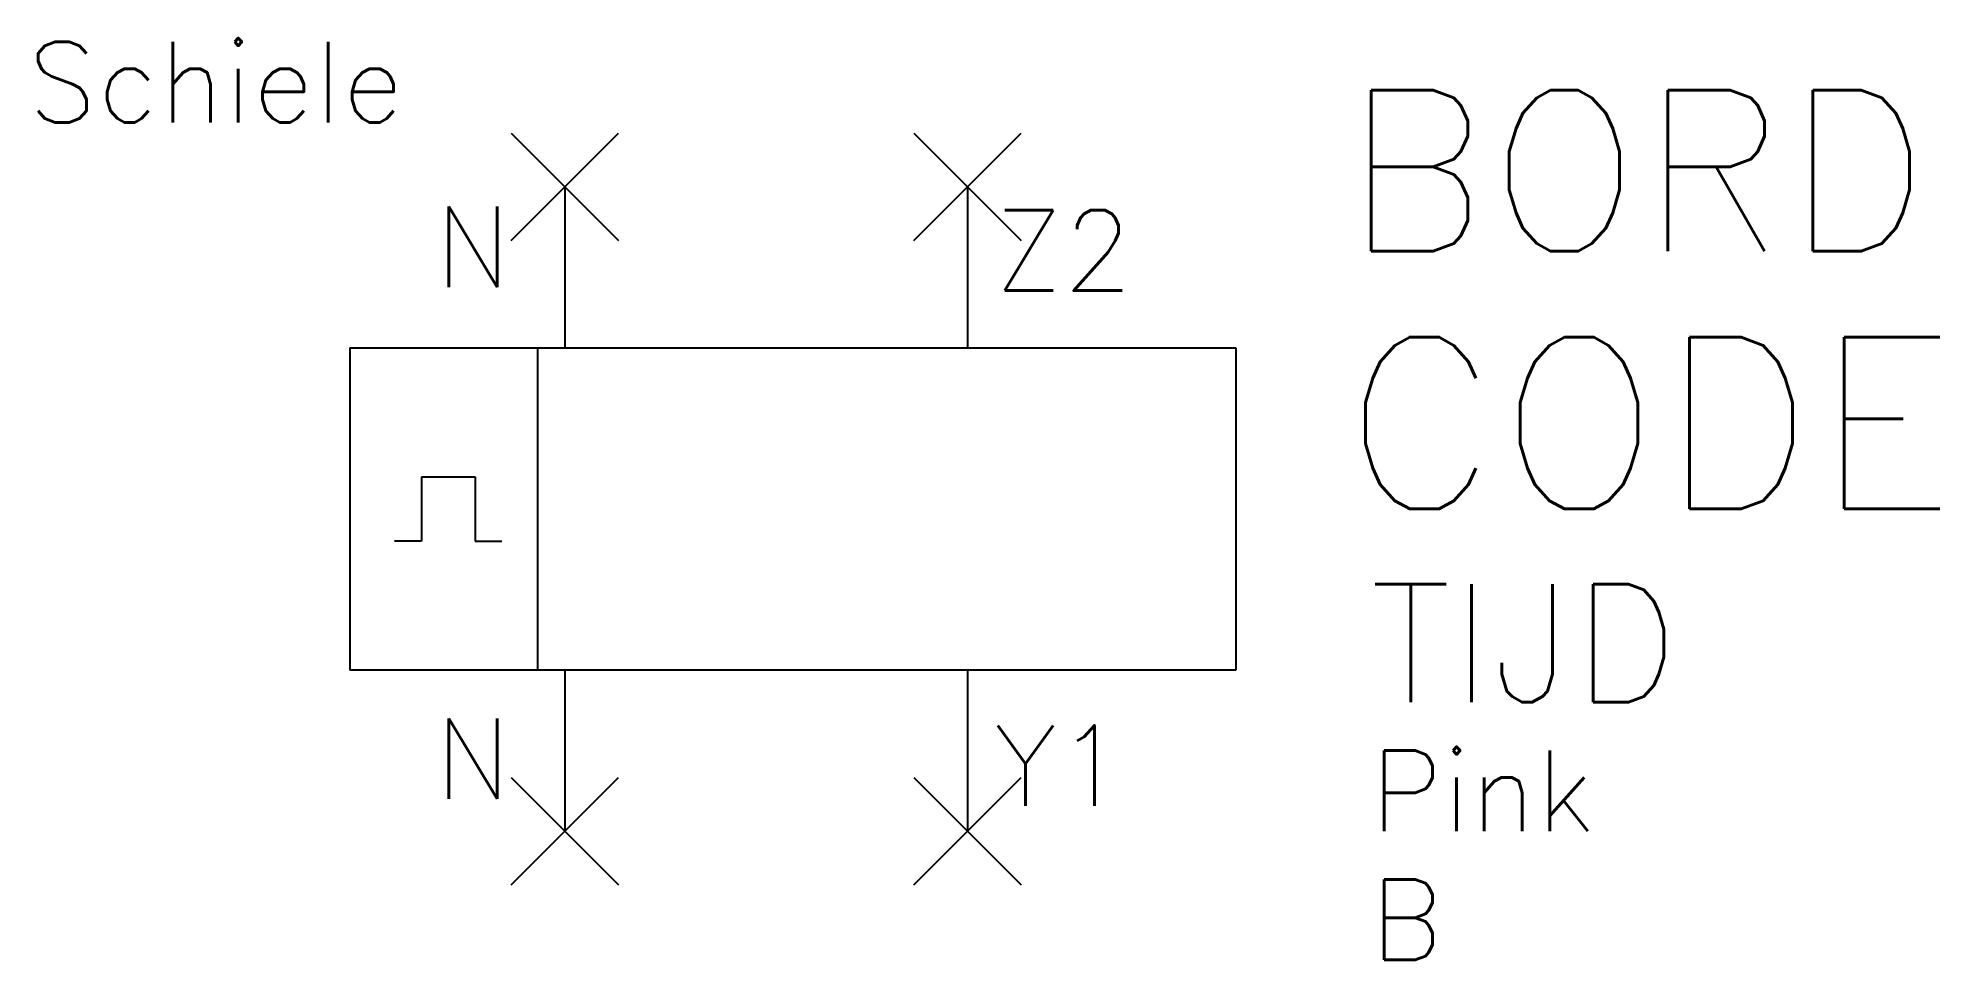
# Model space of a CAD drawing. Extents: x 10.2 to 45.6, y 21.6 to 38.8.
import ezdxf
from ezdxf.enums import TextEntityAlignment as Align

# ---------------------------------------------------------------- set-up
doc = ezdxf.new("R2010")
doc.units = 0
doc.header["$PDMODE"] = 3
for name, color, linetype in [('1', 8, 'CONTINUOUS'), ('3', 30, 'CONTINUOUS'), ('C', 7, 'CONTINUOUS')]:
    doc.layers.add(name, color=color, linetype=linetype)
doc.styles.get("Standard").update_dxf_attribs({"font": 'txt.shx'})

msp = doc.modelspace()

# ---------------------------------------------------------------- linework, layer by layer
at = {"layer": '1', "color": 0}
for p, q in [((20, 36), (20, 33)), ((27.5, 36), (27.5, 33)), ((17.331, 30.6), (18.331, 30.6)), ((17.331, 30.6), (17.331, 29.4)), ((18.331, 30.6), (18.331, 29.4)), ((17.331, 29.4), (16.831, 29.4)), ((18.331, 29.4), (18.831, 29.4)), ((20, 27), (20, 24)), ((27.5, 27), (27.5, 24))]:
    msp.add_line(p, q, dxfattribs=at)
at = {"layer": '3', "color": 0}
for p, q in [((16, 33), (32.5, 33)), ((16, 33), (16, 27)), ((19.5, 27), (19.5, 33)), ((32.5, 33), (32.5, 27)), ((32.5, 27), (16, 27))]:
    msp.add_line(p, q, dxfattribs=at)
at = {"layer": 'C', "color": 0}
for p in [(20, 36), (27.5, 36), (20, 24), (27.5, 24)]:
    msp.add_point(p, dxfattribs=at)

# ---------------------------------------------------------------- texts
at = {"layer": '1', "color": 0}
for s, p in [('Schiele', (10, 37.2)), ('Z2', (28, 34.068)), ('Y1', (28, 24.468)), ('Pink', (35, 24))]:
    msp.add_text(s, height=1.5, dxfattribs=at).set_placement(p)
for text, p in [('A1', (19, 34.134)), ('A2', (19, 24.6))]:
    msp.add_attdef('N', text=text, height=1.5, dxfattribs=at).set_placement(p, align=Align.RIGHT)
for tag, p, s, height in [('TIJD', (35, 26.4), 'sec', 2.2), ('B', (35, 21.6), '(Bi) impuls', 1.5)]:
    msp.add_attdef(tag, p, s, height=height, dxfattribs=at)
at = {"layer": '3', "color": 0}
for tag, p, s, height in [('BORD', (34.5, 34.8), '', 3), ('CODE', (34.5, 30), '-K', 3.2)]:
    msp.add_attdef(tag, p, s, height=height, dxfattribs=at)

doc.saveas('drawing.dxf')
